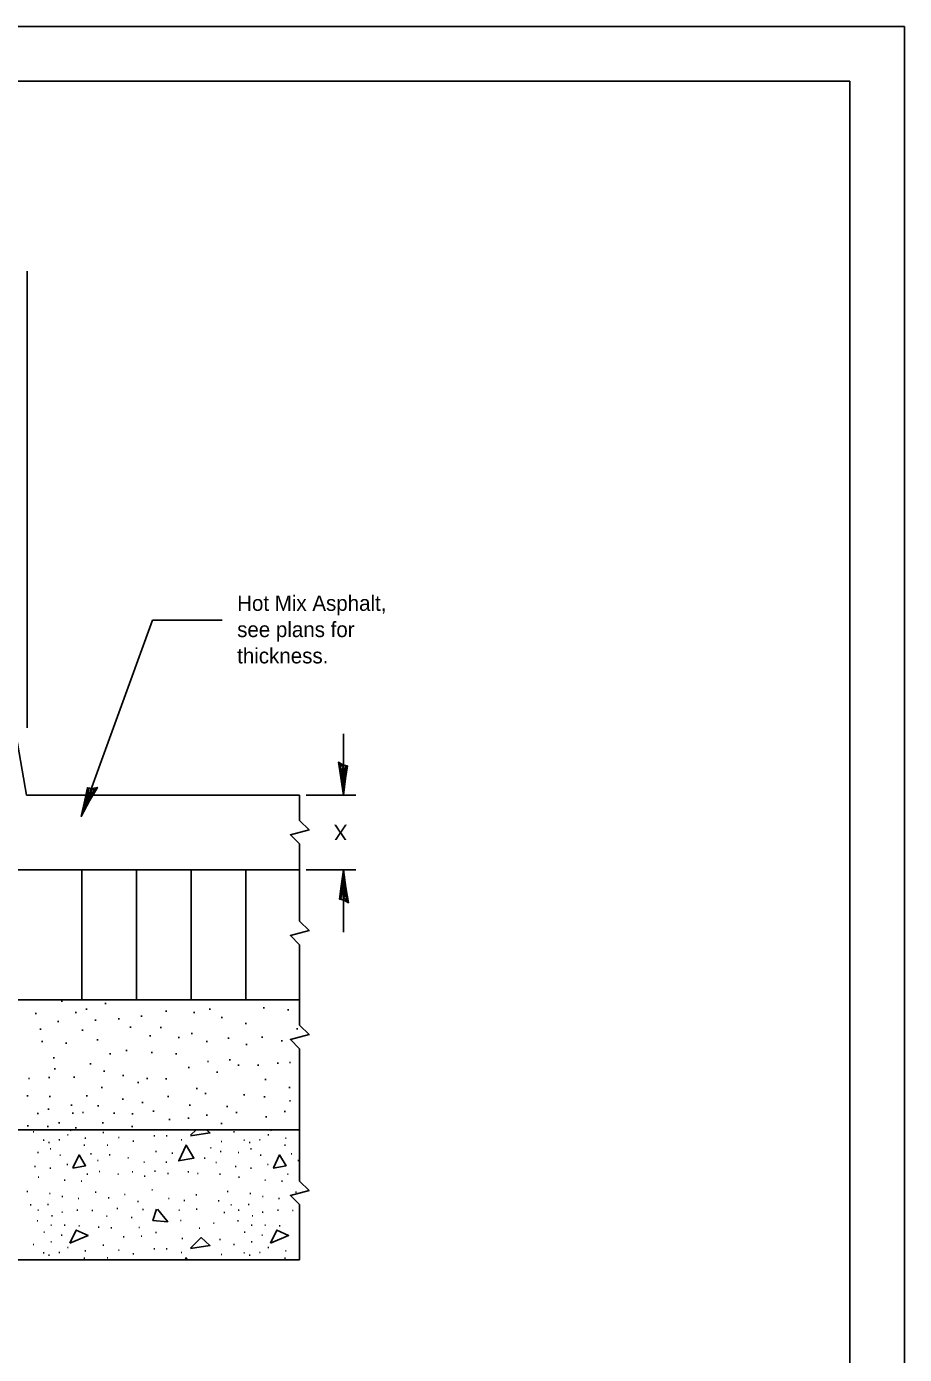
# Model space of a CAD drawing. Extents: x 0 to 2.83, y 0 to 1.83.
# Drawn here: x 2.165 to 2.833, y 0.823 to 1.833 of the extents above; entities that cross this region are included whole.
import ezdxf

# ---------------------------------------------------------------- set-up
doc = ezdxf.new("R2010")
doc.units = 0
for name, color, linetype in [('RD_Pr_Roadway_Notes', 7, 'Continuous'), ('SH_General_Details', 7, 'Continuous'), ('SH_Printer_Plotting_Border', 7, 'Continuous')]:
    doc.layers.add(name, color=color, linetype=linetype)

msp = doc.modelspace()

# ---------------------------------------------------------------- linework, layer by layer
at = {"layer": 'RD_Pr_Roadway_Notes'}
for p, q in [((2.1659, 1.2997), (2.1659, 1.6472)), ((2.2613, 1.3817), (2.207, 1.2322)), ((2.3141, 1.3817), (2.2613, 1.3817)), ((2.4065, 1.2485), (2.4065, 1.295)), ((2.4159, 1.2485), (2.3781, 1.2485)), ((2.3781, 1.1916), (2.4159, 1.1916)), ((2.4065, 1.1442), (2.4065, 1.1916))]:
    msp.add_line(p, q, dxfattribs=at)
for points in [[(2.4061, 1.2715), (2.4095, 1.2707), (2.4081, 1.261), (2.4065, 1.2485), (2.4046, 1.2618), (2.4026, 1.2735), (2.4061, 1.2715), (2.4084, 1.2705), (2.4064, 1.2569), (2.4038, 1.2717), (2.4067, 1.2695), (2.4064, 1.2633), (2.4054, 1.2693)], [(2.2152, 1.2536), (2.2117, 1.2541), (2.2097, 1.2445), (2.207, 1.2322), (2.2133, 1.2441), (2.2192, 1.2543), (2.2152, 1.2536), (2.2127, 1.2534), (2.2099, 1.24), (2.2174, 1.2531), (2.2139, 1.252), (2.2121, 1.246), (2.215, 1.2514)], [(2.4068, 1.1686), (2.4034, 1.1694), (2.4048, 1.1791), (2.4065, 1.1916), (2.4083, 1.1782), (2.4103, 1.1666), (2.4068, 1.1686), (2.4045, 1.1696), (2.4065, 1.1832), (2.4091, 1.1684), (2.4062, 1.1706), (2.4066, 1.1768), (2.4075, 1.1708)]]:
    msp.add_lwpolyline(points, dxfattribs=at)
at = {"layer": 'SH_General_Details'}
for p, q in [((2.8333, 1.8333), (0, 1.8333)), ((2.8333, 0), (2.8333, 1.8333)), ((2.1654, 1.2485), (2.1448, 1.3656)), ((2.3731, 1.2485), (2.1654, 1.2485)), ((2.3731, 1.2292), (2.3731, 1.2485)), ((2.3731, 1.1916), (2.3731, 1.2113)), ((2.3731, 1.1916), (0.7911, 1.1916)), ((2.2073, 1.0927), (2.2073, 1.1916)), ((2.249, 1.0927), (2.249, 1.1916)), ((2.2906, 1.0927), (2.2906, 1.1916)), ((2.3323, 1.0927), (2.3323, 1.1916)), ((2.3731, 1.1525), (2.3731, 1.1916)), ((2.3731, 1.0927), (2.3731, 1.1346)), ((0.7911, 1.0927), (2.3731, 1.0927)), ((2.1918, 1.0916), (2.1928, 1.0916)), ((2.3731, 1.0734), (2.3731, 1.0927)), ((2.1718, 1.0823), (2.1728, 1.0823)), ((2.2024, 1.083), (2.2034, 1.083)), ((2.2105, 1.0856), (2.2115, 1.0856)), ((2.2249, 1.0899), (2.2259, 1.0899)), ((2.271, 1.0841), (2.272, 1.0841)), ((2.2923, 1.083), (2.2933, 1.083)), ((2.3043, 1.0857), (2.3053, 1.0857)), ((2.3453, 1.0866), (2.3463, 1.0866)), ((2.364, 1.085), (2.365, 1.085)), ((2.1888, 1.0763), (2.1898, 1.0763)), ((2.2174, 1.0771), (2.2184, 1.0771)), ((2.235, 1.0781), (2.236, 1.0781)), ((2.244, 1.0718), (2.245, 1.0718)), ((2.2523, 1.0803), (2.2533, 1.0803)), ((2.2671, 1.0717), (2.2681, 1.0717)), ((2.3134, 1.0793), (2.3144, 1.0793)), ((2.3316, 1.0746), (2.3326, 1.0746)), ((2.1755, 1.0704), (2.1765, 1.0704)), ((2.2073, 1.0695), (2.2083, 1.0695)), ((2.2188, 1.0622), (2.2198, 1.0622)), ((2.2589, 1.0652), (2.2599, 1.0652)), ((2.2807, 1.0639), (2.2817, 1.0639)), ((2.2905, 1.0671), (2.2915, 1.0671)), ((2.3184, 1.0634), (2.3194, 1.0634)), ((2.3442, 1.0643), (2.3452, 1.0643)), ((2.359, 1.0615), (2.36, 1.0615)), ((2.3707, 1.0706), (2.3717, 1.0706)), ((2.1768, 1.0609), (2.1778, 1.0609)), ((2.1951, 1.0598), (2.1961, 1.0598)), ((2.2285, 1.0516), (2.2295, 1.0516)), ((2.241, 1.054), (2.242, 1.054)), ((2.2601, 1.0526), (2.2611, 1.0526)), ((2.2788, 1.0517), (2.2798, 1.0517)), ((2.302, 1.0609), (2.303, 1.0609)), ((2.3323, 1.0586), (2.3333, 1.0586)), ((2.3731, 1.0357), (2.3731, 1.0554)), ((2.1856, 1.0485), (2.1866, 1.0485)), ((2.2135, 1.044), (2.2145, 1.044)), ((2.2883, 1.0411), (2.2893, 1.0411)), ((2.3029, 1.0458), (2.3039, 1.0458)), ((2.3195, 1.0471), (2.3205, 1.0471)), ((2.3262, 1.043), (2.3272, 1.043)), ((2.341, 1.043), (2.342, 1.043)), ((2.356, 1.0446), (2.357, 1.0446)), ((2.3653, 1.045), (2.3663, 1.045)), ((2.1667, 1.0329), (2.1677, 1.0329)), ((2.1821, 1.0336), (2.1831, 1.0336)), ((2.1863, 1.0402), (2.1873, 1.0402)), ((2.2011, 1.0337), (2.2021, 1.0337)), ((2.224, 1.0385), (2.225, 1.0385)), ((2.2384, 1.0351), (2.2394, 1.0351)), ((2.2566, 1.0329), (2.2576, 1.0329)), ((2.271, 1.0326), (2.272, 1.0326)), ((2.3098, 1.0376), (2.3108, 1.0376)), ((2.3466, 1.0321), (2.3476, 1.0321)), ((2.3731, 0.9548), (2.3731, 1.0357)), ((2.2221, 1.026), (2.2231, 1.026)), ((2.2498, 1.0297), (2.2508, 1.0297)), ((2.2943, 1.0251), (2.2953, 1.0251)), ((2.301, 1.0215), (2.302, 1.0215)), ((2.3648, 1.0259), (2.3658, 1.0259)), ((2.1656, 1.0196), (2.1666, 1.0196)), ((2.1826, 1.0191), (2.1836, 1.0191)), ((2.1991, 1.0126), (2.2001, 1.0126)), ((2.2107, 1.0196), (2.2117, 1.0196)), ((2.2193, 1.0121), (2.2203, 1.0121)), ((2.2382, 1.0172), (2.2392, 1.0172)), ((2.2531, 1.0145), (2.2541, 1.0145)), ((2.2726, 1.0191), (2.2736, 1.0191)), ((2.2891, 1.0126), (2.2901, 1.0126)), ((2.3175, 1.0114), (2.3185, 1.0114)), ((2.3304, 1.0204), (2.3314, 1.0204)), ((2.3459, 1.0189), (2.3469, 1.0189)), ((2.3653, 1.0157), (2.3663, 1.0157)), ((2.1735, 1.0061), (2.1745, 1.0061)), ((2.1816, 1.0096), (2.1826, 1.0096)), ((2.2, 1.0064), (2.201, 1.0064)), ((2.2078, 1.0069), (2.2088, 1.0069)), ((2.2316, 1.0064), (2.2326, 1.0064)), ((2.2454, 1.0059), (2.2464, 1.0059)), ((2.2614, 1.008), (2.2624, 1.008)), ((2.2736, 1.0017), (2.2746, 1.0017)), ((2.2881, 1.0026), (2.2891, 1.0026)), ((2.302, 1.0048), (2.303, 1.0048)), ((2.3246, 1.0069), (2.3256, 1.0069)), ((2.3471, 1.0036), (2.3481, 1.0036)), ((2.3614, 1.0076), (2.3624, 1.0076)), ((0.7911, 0.9938), (2.3731, 0.9938)), ((2.1658, 0.9968), (2.1668, 0.9968)), ((2.1703, 0.9923), (2.1709, 0.9923)), ((2.1811, 0.9964), (2.1821, 0.9964)), ((2.1896, 0.9991), (2.1906, 0.9991)), ((2.2024, 0.9953), (2.2034, 0.9953)), ((2.223, 0.9991), (2.224, 0.9991)), ((2.2235, 0.9917), (2.2242, 0.9917)), ((2.2451, 0.9963), (2.2461, 0.9963)), ((2.3132, 0.9986), (2.3142, 0.9986)), ((2.3228, 0.9923), (2.3235, 0.9923)), ((2.178, 0.986), (2.1787, 0.986)), ((2.1821, 0.9842), (2.1828, 0.9842)), ((2.19, 0.9862), (2.1907, 0.9862)), ((2.1964, 0.99), (2.1971, 0.99)), ((2.209, 0.982), (2.2097, 0.982)), ((2.2098, 0.9875), (2.2104, 0.9875)), ((2.2267, 0.9822), (2.2273, 0.9822)), ((2.2353, 0.988), (2.2359, 0.988)), ((2.2463, 0.9852), (2.247, 0.9852)), ((2.2622, 0.9891), (2.2629, 0.9891)), ((2.2717, 0.9891), (2.2723, 0.9891)), ((2.2829, 0.9862), (2.2835, 0.9862)), ((2.3134, 0.9848), (2.314, 0.9848)), ((2.3306, 0.986), (2.3312, 0.986)), ((2.3347, 0.9842), (2.3354, 0.9842)), ((2.3426, 0.9862), (2.3432, 0.9862)), ((2.349, 0.99), (2.3497, 0.99)), ((2.3616, 0.982), (2.3623, 0.982)), ((2.3623, 0.9875), (2.363, 0.9875)), ((2.1737, 0.9766), (2.1744, 0.9766)), ((2.1833, 0.9794), (2.1839, 0.9794)), ((2.1906, 0.9744), (2.1912, 0.9744)), ((2.2141, 0.9755), (2.2147, 0.9755)), ((2.2192, 0.9704), (2.2199, 0.9704)), ((2.2283, 0.9748), (2.2289, 0.9748)), ((2.2423, 0.9724), (2.243, 0.9724)), ((2.2635, 0.9773), (2.2642, 0.9773)), ((2.276, 0.9761), (2.2766, 0.9761)), ((2.3006, 0.9721), (2.3013, 0.9721)), ((2.3052, 0.98), (2.3059, 0.98)), ((2.3127, 0.9773), (2.3133, 0.9773)), ((2.3263, 0.9766), (2.3269, 0.9766)), ((2.3358, 0.9794), (2.3365, 0.9794)), ((2.3431, 0.9744), (2.3438, 0.9744)), ((2.3666, 0.9755), (2.3673, 0.9755)), ((2.3718, 0.9704), (2.3725, 0.9704)), ((2.1715, 0.9658), (2.1722, 0.9658)), ((2.1831, 0.9645), (2.1838, 0.9645)), ((2.196, 0.9674), (2.1967, 0.9674)), ((2.2112, 0.9601), (2.2119, 0.9601)), ((2.2205, 0.9621), (2.2212, 0.9621)), ((2.2347, 0.9601), (2.2354, 0.9601)), ((2.2456, 0.9618), (2.2463, 0.9618)), ((2.2545, 0.9692), (2.2551, 0.9692)), ((2.2628, 0.9624), (2.2635, 0.9624)), ((2.2714, 0.9692), (2.2721, 0.9692)), ((2.2727, 0.9605), (2.2733, 0.9605)), ((2.288, 0.9618), (2.2887, 0.9618)), ((2.2953, 0.9606), (2.296, 0.9606)), ((2.3094, 0.969), (2.31, 0.969)), ((2.3121, 0.9601), (2.3128, 0.9601)), ((2.3241, 0.9658), (2.3248, 0.9658)), ((2.3357, 0.9645), (2.3364, 0.9645)), ((2.3486, 0.9674), (2.3493, 0.9674)), ((2.3638, 0.9601), (2.3644, 0.9601)), ((2.3731, 0.9621), (2.3731, 0.9621)), ((2.1741, 0.9576), (2.1748, 0.9576)), ((2.194, 0.9555), (2.1947, 0.9555)), ((2.2068, 0.9546), (2.2074, 0.9546)), ((2.2549, 0.9586), (2.2556, 0.9586)), ((2.3267, 0.9576), (2.3274, 0.9576)), ((2.3466, 0.9555), (2.3472, 0.9555)), ((2.3593, 0.9546), (2.36, 0.9546)), ((2.1655, 0.9469), (2.1662, 0.9469)), ((2.1827, 0.9452), (2.1833, 0.9452)), ((2.1923, 0.9429), (2.1929, 0.9429)), ((2.2045, 0.9414), (2.2051, 0.9414)), ((2.2175, 0.9463), (2.2182, 0.9463)), ((2.2274, 0.942), (2.2281, 0.942)), ((2.2399, 0.9446), (2.2405, 0.9446)), ((2.2606, 0.9482), (2.2613, 0.9482)), ((2.2733, 0.9414), (2.2739, 0.9414)), ((2.2851, 0.94), (2.2858, 0.94)), ((2.2942, 0.9442), (2.2948, 0.9442)), ((2.3181, 0.9469), (2.3188, 0.9469)), ((2.3353, 0.9452), (2.3359, 0.9452)), ((2.3449, 0.9429), (2.3455, 0.9429)), ((2.357, 0.9414), (2.3577, 0.9414)), ((2.3701, 0.9463), (2.3708, 0.9463)), ((2.1681, 0.9366), (2.1688, 0.9366)), ((2.1738, 0.9326), (2.1745, 0.9326)), ((2.1814, 0.9369), (2.1821, 0.9369)), ((2.1921, 0.931), (2.1928, 0.931)), ((2.2037, 0.9326), (2.2044, 0.9326)), ((2.2151, 0.9323), (2.2157, 0.9323)), ((2.234, 0.9338), (2.2347, 0.9338)), ((2.2497, 0.9391), (2.2504, 0.9391)), ((2.2536, 0.9331), (2.2543, 0.9331)), ((2.2811, 0.9326), (2.2818, 0.9326)), ((2.2945, 0.9334), (2.2951, 0.9334)), ((2.3111, 0.9397), (2.3118, 0.9397)), ((2.3155, 0.9308), (2.3162, 0.9308)), ((2.3207, 0.9366), (2.3214, 0.9366)), ((2.3264, 0.9326), (2.3271, 0.9326)), ((2.334, 0.9369), (2.3347, 0.9369)), ((2.3447, 0.931), (2.3454, 0.931)), ((2.3563, 0.9326), (2.357, 0.9326)), ((2.3676, 0.9323), (2.3683, 0.9323)), ((2.3731, 0.8949), (2.3731, 0.9368)), ((2.1733, 0.9244), (2.1739, 0.9244)), ((2.1837, 0.9211), (2.1843, 0.9211)), ((2.1844, 0.9283), (2.1851, 0.9283)), ((2.194, 0.9211), (2.1947, 0.9211)), ((2.205, 0.9208), (2.2057, 0.9208)), ((2.2199, 0.9197), (2.2206, 0.9197)), ((2.2261, 0.928), (2.2268, 0.928)), ((2.245, 0.9271), (2.2457, 0.9271)), ((2.2824, 0.9248), (2.2831, 0.9248)), ((2.3075, 0.9228), (2.3082, 0.9228)), ((2.3258, 0.9244), (2.3265, 0.9244)), ((2.3363, 0.9211), (2.3369, 0.9211)), ((2.337, 0.9283), (2.3376, 0.9283)), ((2.3466, 0.9211), (2.3472, 0.9211)), ((2.3576, 0.9208), (2.3583, 0.9208)), ((2.3725, 0.9197), (2.3731, 0.9197)), ((2.1784, 0.9159), (2.1791, 0.9159)), ((2.1917, 0.9136), (2.1924, 0.9136)), ((2.2295, 0.9192), (2.2302, 0.9192)), ((2.2389, 0.9122), (2.2395, 0.9122)), ((2.2508, 0.9194), (2.2514, 0.9194)), ((2.2525, 0.9128), (2.2531, 0.9128)), ((2.2635, 0.9156), (2.2642, 0.9156)), ((2.2836, 0.9111), (2.2842, 0.9111)), ((2.2966, 0.9188), (2.2973, 0.9188)), ((2.3121, 0.9102), (2.3128, 0.9102)), ((2.331, 0.9159), (2.3317, 0.9159)), ((2.3443, 0.9136), (2.345, 0.9136)), ((2.1703, 0.9065), (2.1709, 0.9065)), ((2.178, 0.9002), (2.1787, 0.9002)), ((2.1837, 0.9086), (2.1843, 0.9086)), ((2.19, 0.9005), (2.1907, 0.9005)), ((2.1964, 0.9042), (2.1971, 0.9042)), ((2.2098, 0.9017), (2.2104, 0.9017)), ((2.2235, 0.9059), (2.2242, 0.9059)), ((2.2353, 0.9022), (2.2359, 0.9022)), ((2.2463, 0.8995), (2.247, 0.8995)), ((2.2622, 0.9033), (2.2629, 0.9033)), ((2.2717, 0.9033), (2.2723, 0.9033)), ((2.2829, 0.9005), (2.2835, 0.9005)), ((2.3228, 0.9065), (2.3235, 0.9065)), ((2.3306, 0.9002), (2.3312, 0.9002)), ((2.3363, 0.9086), (2.3369, 0.9086)), ((2.3426, 0.9005), (2.3432, 0.9005)), ((2.349, 0.9042), (2.3497, 0.9042)), ((2.3623, 0.9017), (2.363, 0.9017)), ((0.7911, 0.8949), (2.3731, 0.8949)), ((2.1821, 0.8984), (2.1828, 0.8984)), ((2.209, 0.8962), (2.2097, 0.8962)), ((2.2267, 0.8964), (2.2273, 0.8964)), ((2.3134, 0.899), (2.314, 0.899)), ((2.3347, 0.8984), (2.3354, 0.8984)), ((2.3616, 0.8962), (2.3623, 0.8962))]:
    msp.add_line(p, q, dxfattribs=at)
msp.add_lwpolyline([(0.1667, 1.7917), (2.7917, 1.7917), (2.7917, 0.0417), (0.1667, 0.0417)], close=True, dxfattribs=at)
for points in [[(2.3731, 1.2113), (2.3661, 1.2183), (2.3803, 1.222), (2.3731, 1.2292)], [(2.3731, 1.1346), (2.3661, 1.1416), (2.3803, 1.1454), (2.3731, 1.1525)], [(2.3731, 1.0554), (2.3661, 1.0624), (2.3803, 1.0662), (2.3731, 1.0734)], [(2.1997, 0.9938), (2.1983, 0.9932)], [(2.1984, 0.9934), (2.1986, 0.9938)], [(2.3023, 0.9938), (2.3049, 0.9914), (2.2901, 0.9892)], [(2.2902, 0.9896), (2.2944, 0.9938)], [(2.3523, 0.9938), (2.3509, 0.9932)], [(2.351, 0.9934), (2.3512, 0.9938)], [(2.2814, 0.9707), (2.2867, 0.9822), (2.2927, 0.9722), (2.2807, 0.9702)], [(2.2006, 0.9649), (2.2053, 0.9746), (2.2103, 0.9664), (2.2005, 0.9645)], [(2.3532, 0.9649), (2.3578, 0.9746), (2.3628, 0.9664), (2.3531, 0.9645)], [(2.3731, 0.9368), (2.3661, 0.9438), (2.3803, 0.9476), (2.3731, 0.9548)], [(2.265, 0.9333), (2.2728, 0.9238), (2.2615, 0.9247), (2.2643, 0.9335)], [(2.1984, 0.9076), (2.2032, 0.9175), (2.2121, 0.9133), (2.1983, 0.9074)], [(2.2902, 0.9038), (2.2982, 0.9118), (2.3049, 0.9056), (2.2901, 0.9035)], [(2.351, 0.9076), (2.3558, 0.9175), (2.3647, 0.9133), (2.3509, 0.9074)], [(2.286, 0.8949), (2.2867, 0.8964), (2.2876, 0.8949)]]:
    msp.add_lwpolyline(points, dxfattribs=at)
at = {"layer": 'SH_Printer_Plotting_Border'}
msp.add_lwpolyline([(0, 0), (2.8333, 0), (2.8333, 1.8333), (0, 1.8333)], close=True, dxfattribs=at)

# ---------------------------------------------------------------- texts
at = {"layer": 'RD_Pr_Roadway_Notes'}
for s, height, p in [('Hot Mix Asphalt,', 0.011667, (2.3256, 1.3887)), ('see plans for', 0.011667, (2.3256, 1.3687)), ('thickness.', 0.01167, (2.3256, 1.3487))]:
    msp.add_text(s, height=height, dxfattribs=at).set_placement(p)
msp.add_text('X', height=0.0117, rotation=180, dxfattribs=at).set_placement((2.4095, 1.226))

doc.saveas('drawing.dxf')
